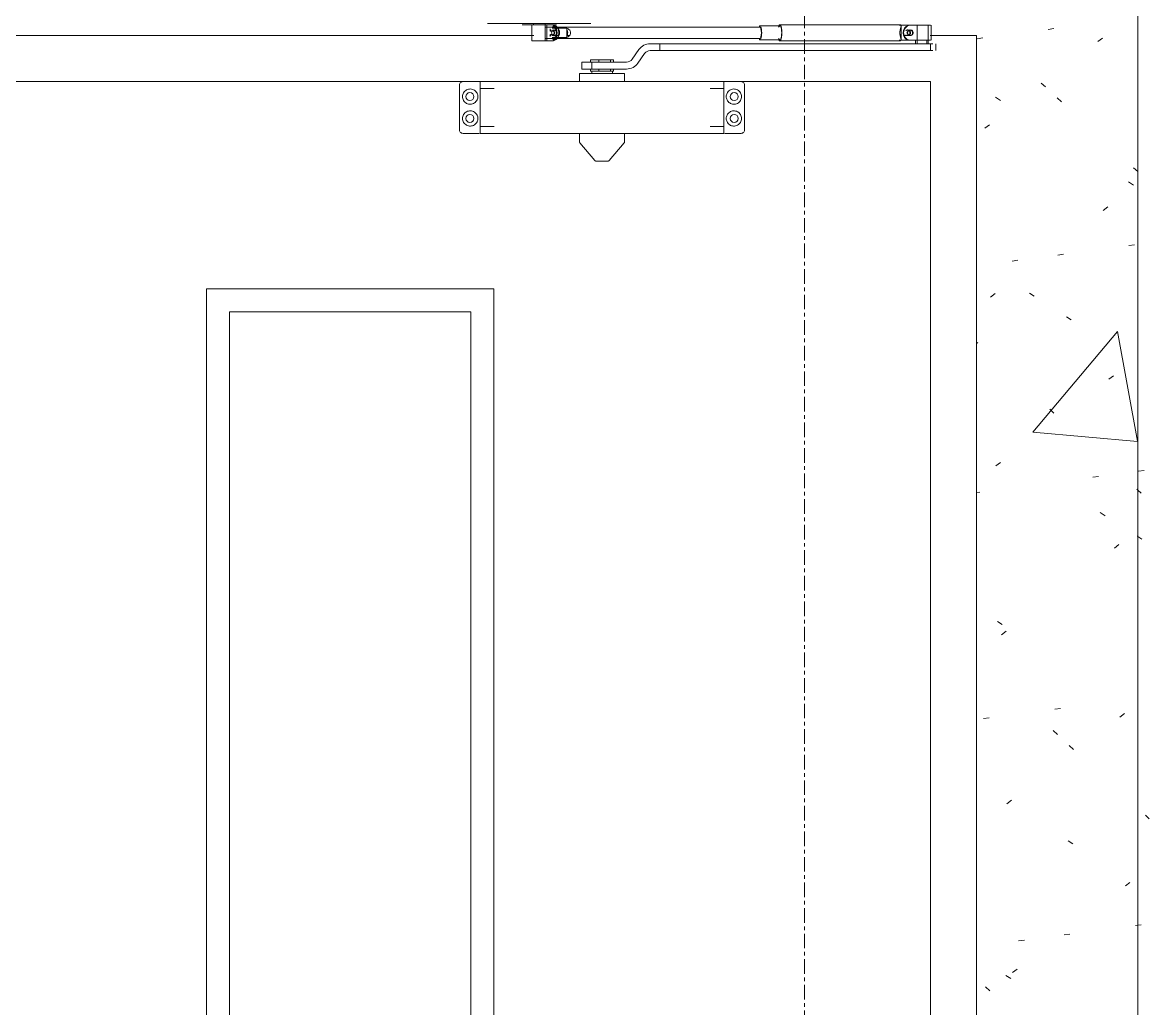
# Model space of a CAD drawing. Header units: millimetres. Extents: x 1240 to 198004, y -7796 to 35300.
# Drawn here: x 161784 to 162759, y 6954 to 7811 of the extents above; entities that cross this region are included whole.
import ezdxf

# ---------------------------------------------------------------- set-up
doc = ezdxf.new("R2010")
doc.units = ezdxf.units.MM
doc.linetypes.add('Grid Line', pattern=[22.225, 12.7, -3.175, 3.175, -3.175])
for name, color, linetype, lineweight in [('A-DOOR', 31, 'Continuous', 9), ('A-DOOR-FRAM', 31, 'Continuous', 9), ('A-WALL-PATT-4', 111, 'Continuous', 9), ('I-WALL', 2, 'Continuous', 9), ('S-GRID-1', 1, 'Grid Line', 9)]:
    doc.layers.add(name, color=color, linetype=linetype, lineweight=lineweight)
pattern_1 = [(37.5, (196301.1, 0), (-4.79953, 146.8239), [5.029, -110.795, 5.029, -124.511, -123.825]), (37.5, (196301.1, 0), (-4.79953, 146.8239), [-245.364, 5.029, -118.796]), (7.5, (196301.1, 0), (134.8574, 215.0472), [5.029, -57.455, 5.029, -99.365, -40.005]), (7.5, (196301.1, 0), (134.8574, 215.0472), [-166.878, 5.029, -34.976]), (327.5, (196207.37, 0), (237.29776, 0.4316), [5.029, -33.071, 5.029, -132.131, -179.07]), (327.5, (196207.37, 0), (237.29776, 0.4316), [-175.26, 5.029, -174.041]), (317.5, (196207.37, 0), (229.0671, 66.8792), [5.029, -14.021, 5.029, -84.887, -102.87]), (317.5, (196207.37, 0), (229.0671, 66.8792), [-108.966, 5.029, -97.841])]

# ---------------------------------------------------------------- blocks, each defined once
blk = doc.blocks.new('FD_07 - FD_07-1700x2200-CỬA ĐI 2 CÁNH-V304-TKCS_MẶT ĐỨNG NỘI KHU 2')
at = {"layer": 'A-DOOR'}
h = blk.add_hatch(dxfattribs=at)
h.set_pattern_fill('FP_36', color=256, style=0, pattern_type=2)
h.set_pattern_definition([(63.435, (1790.26, 104.33), (-0.001, 1524.001), [532.463, -2875.304]), (63.435, (266.26, 104.33), (-0.001, 1524.001), [532.463, -2875.304]), (63.435, (2519.8, 398.8), (-0.001, 1524.001), [532.463, -2875.304]), (63.435, (995.8, 398.8), (-0.001, 1524.001), [532.463, -2875.304]), (63.435, (2409.4, 294.83), (-0.001, 1524.001), [532.463, -2875.304]), (63.435, (885.4, 294.83), (-0.001, 1524.001), [532.463, -2875.304]), (63.435, (2296.8, 890.1), (-0.001, 1524.001), [258.8, -3148.965]), (63.435, (772.8, 890.1), (-0.001, 1524.001), [258.8, -3148.965]), (63.435, (2223.2, 797.95), (-0.001, 1524.001), [532.463, -2875.304]), (63.435, (699.2, 797.95), (-0.001, 1524.001), [532.463, -2875.304]), (63.435, (2236.2, 864.1), (-0.001, 1524.001), [532.463, -2875.304]), (63.435, (712.2, 864.1), (-0.001, 1524.001), [532.463, -2875.304]), (63.435, (1621.35, 573.94), (-0.001, 1524.001), [532.463, -2875.304]), (63.435, (97.35, 573.94), (-0.001, 1524.001), [532.46, -2875.304]), (63.435, (1634.34, 651.9), (-0.001, 1524.001), [532.463, -2875.304]), (63.435, (110.34, 651.9), (-0.001, 1524.001), [532.46, -2875.304]), (63.435, (1637.84, 708.1), (-0.001, 1524.001), [532.463, -2875.304]), (63.435, (113.84, 708.1), (-0.001, 1524.001), [532.46, -2875.304])])
h.paths.add_polyline_path([(-34337.36, 5800), (-34127.36, 5800), (-34127.36, 7560), (-34337.36, 7560), (-34337.36, 6010)])
for p, q in [((-34112.77, 7810.49), (-34112.36, 7810.49)), ((-34112.36, 7810.49), (-34093.1, 7810.49)), ((-34093.1, 7810.49), (-34092.78, 7810.49)), ((-34092.71, 7810.49), (-34087.52, 7810.49)), ((-34087.52, 7810.49), (-34086.37, 7810.49)), ((-34086.37, 7810.49), (-34069.88, 7810.49)), ((-34080.77, 7809.49), (-34082.77, 7809.49)), ((-34082.77, 7809.49), (-34080.77, 7809.49)), ((-34073.43, 7809.49), (-34080.77, 7809.49)), ((-34074.27, 7809.49), (-34074.27, 7795.49)), ((-34073.72, 7809.49), (-34074.05, 7809.49)), ((-34074.05, 7809.49), (-34062.5, 7809.49)), ((-34072.77, 7810.49), (-34072.77, 7809.49)), ((-34067.77, 7810.49), (-34070.27, 7810.49)), ((-34070.27, 7810.49), (-34067.77, 7810.49)), ((-34067.77, 7810.49), (-34070.27, 7810.49)), ((-34070.27, 7810.49), (-34067.77, 7810.49)), ((-34069.88, 7810.49), (-34065.65, 7810.49)), ((-34069.88, 7810.49), (-34065.65, 7810.49)), ((-34067.77, 7810.49), (-34065.27, 7810.49)), ((-34065.27, 7810.49), (-34067.77, 7810.49)), ((-34067.77, 7810.49), (-34065.27, 7810.49)), ((-34065.27, 7810.49), (-34067.77, 7810.49)), ((-34065.65, 7810.49), (-34049.16, 7810.49)), ((-34062.77, 7809.49), (-34062.77, 7810.49)), ((-34062.5, 7809.49), (-34056.85, 7809.49)), ((-34062.5, 7809.49), (-34062.5, 7795.49)), ((-33875.78, 7807.5), (-34062.19, 7807.5)), ((-34061.27, 7795.49), (-34061.27, 7809.49)), ((-34058.19, 7805.82), (-34058.19, 7803.94)), ((-34054.77, 7809.49), (-34056.85, 7809.49)), ((-34056.56, 7806.48), (-34051.82, 7806.48)), ((-34053.39, 7806.48), (-34056.56, 7806.48)), ((-34052.77, 7809.49), (-34054.77, 7809.49)), ((-34054.77, 7809.49), (-34052.77, 7809.49)), ((-34052.18, 7806.48), (-34053.39, 7806.48)), ((-34051.82, 7806.48), (-34050.61, 7806.48)), ((-34050.61, 7806.48), (-34043.7, 7806.48)), ((-34049.16, 7810.49), (-34048.02, 7810.49)), ((-34048.02, 7810.49), (-34042.82, 7810.49)), ((-34043.7, 7798.52), (-34043.7, 7806.48)), ((-34042.76, 7810.49), (-34042.43, 7810.49)), ((-34042.43, 7810.49), (-34023.17, 7810.49)), ((-34023.17, 7810.49), (-34022.77, 7810.49)), ((-33858.4, 7808.5), (-33875.78, 7808.5)), ((-33753.77, 7809.5), (-33858.4, 7809.5)), ((-33754.65, 7809), (-33752.89, 7809)), ((-33752.89, 7809), (-33746.05, 7809)), ((-33752.89, 7809), (-33752.89, 7796)), ((-33752.89, 7808.62), (-33752.89, 7796.38)), ((-33752.88, 7796.43), (-33752.88, 7808.57)), ((-33746.57, 7809), (-33746.05, 7809)), ((-33746.05, 7809), (-33738.95, 7809)), ((-33738.95, 7809), (-33727.36, 7809)), ((-33738.95, 7809), (-33738.95, 7796)), ((-33729.27, 7793), (-33729.27, 7809)), ((-33726.77, 7796), (-33726.77, 7809)), ((-34074.05, 7795.49), (-34074.27, 7795.49)), ((-34074.27, 7795.49), (-34072.57, 7795.49)), ((-34062.5, 7795.49), (-34074.05, 7795.49)), ((-34056.85, 7795.49), (-34062.5, 7795.49)), ((-34062.19, 7797.5), (-33875.78, 7797.5)), ((-34058.19, 7801.04), (-34058.19, 7799.16)), ((-34056.56, 7798.52), (-34053.38, 7798.52)), ((-34051.81, 7798.52), (-34056.56, 7798.52)), ((-34053.38, 7798.52), (-34052.18, 7798.52)), ((-34050.61, 7798.52), (-34051.81, 7798.52)), ((-34043.7, 7798.52), (-34050.61, 7798.52)), ((-33875.78, 7796.5), (-33858.4, 7796.5)), ((-33858.4, 7795.5), (-33753.77, 7795.5)), ((-33752.89, 7796), (-33754.65, 7796)), ((-33746.05, 7796), (-33752.89, 7796)), ((-33746.05, 7796), (-33746.57, 7796)), ((-33738.95, 7796), (-33746.05, 7796)), ((-33740.27, 7796), (-33740.27, 7793)), ((-33739.07, 7796.21), (-33739.07, 7793)), ((-33727.36, 7796), (-33738.95, 7796)), ((-33730.47, 7793), (-33730.47, 7796)), ((-33981.01, 7787.88), (-33986.84, 7779.56)), ((-33971.18, 7793), (-33971.19, 7793)), ((-33962.79, 7793), (-33971.18, 7793)), ((-33971.18, 7787), (-33962.79, 7787)), ((-33962.79, 7787), (-33962.79, 7793)), ((-33962.79, 7793), (-33727.36, 7793)), ((-33727.36, 7787), (-33962.79, 7787)), ((-33727.36, 7793), (-33725.18, 7793)), ((-33727.36, 7793), (-33727.36, 7787)), ((-33725.18, 7787), (-33727.36, 7787)), ((-33722.77, 7787), (-33722.77, 7793)), ((-34030.64, 7777), (-34030.64, 7771)), ((-34028.37, 7777), (-34030.64, 7777)), ((-34030.64, 7777), (-34022.15, 7777)), ((-34023.18, 7779), (-34015.83, 7779)), ((-34023.18, 7779), (-34023.18, 7777)), ((-33991.75, 7777), (-34022.15, 7777)), ((-34022.15, 7777), (-34022.15, 7771)), ((-34015.83, 7779), (-34005.79, 7779)), ((-34015.83, 7779), (-34015.83, 7777)), ((-34005.79, 7779), (-34003.11, 7779)), ((-34005.79, 7779), (-34005.79, 7777)), ((-34003.11, 7777), (-34003.11, 7779)), ((-33981.93, 7776.12), (-33976.1, 7784.44)), ((-34032.69, 7767), (-34032.69, 7760)), ((-34032.03, 7767), (-34032.69, 7767)), ((-34032.69, 7767), (-34032.02, 7767)), ((-34032.02, 7767), (-33993.6, 7767)), ((-34022.15, 7771), (-34030.64, 7771)), ((-34030.64, 7771), (-34028.37, 7771)), ((-34023.18, 7771), (-34023.18, 7769)), ((-34019.51, 7769), (-34023.18, 7769)), ((-34022.15, 7771), (-33991.75, 7771)), ((-34022.14, 7769), (-34022.14, 7767)), ((-34021.84, 7769), (-34022.14, 7769)), ((-34022.14, 7769), (-34021.84, 7769)), ((-34020.94, 7769), (-34021.84, 7769)), ((-34021.84, 7769), (-34020.94, 7769)), ((-34010.81, 7769), (-34019.51, 7769)), ((-34019.51, 7769), (-34015.48, 7769)), ((-34015.83, 7769), (-34019.51, 7769)), ((-34015.83, 7771), (-34015.83, 7769)), ((-34010.81, 7769), (-34015.83, 7769)), ((-34015.48, 7769), (-34006.78, 7769)), ((-34004.45, 7769), (-34010.81, 7769)), ((-34005.79, 7769), (-34010.81, 7769)), ((-34006.78, 7769), (-34004.45, 7769)), ((-34005.79, 7771), (-34005.79, 7769)), ((-34004.45, 7769), (-34005.79, 7769)), ((-34004.45, 7769), (-34004.14, 7769)), ((-34004.14, 7769), (-34004.45, 7769)), ((-34003.11, 7769), (-34004.45, 7769)), ((-34004.14, 7767), (-34004.14, 7769)), ((-34003.11, 7769), (-34003.11, 7771)), ((-33993.6, 7767), (-33994.27, 7767)), ((-33993.6, 7760), (-33993.6, 7767)), ((-34134.14, 7760), (-34537.36, 7760)), ((-34137.14, 7718), (-34137.14, 7757)), ((-34134.14, 7760), (-34121.88, 7760)), ((-34119.14, 7760), (-34121.88, 7760)), ((-34121.88, 7760), (-34119.93, 7760)), ((-34119.5, 7760), (-34119.24, 7760)), ((-33907.14, 7760), (-34119.14, 7760)), ((-34119.14, 7760), (-34119.14, 7759.75)), ((-34119.14, 7759.75), (-34119.14, 7751.07)), ((-33904.41, 7760), (-33907.14, 7760)), ((-33907.14, 7759.75), (-33907.14, 7760)), ((-33907.14, 7751.07), (-33907.14, 7759.75)), ((-33907.05, 7760), (-33906.78, 7760)), ((-33906.36, 7760), (-33904.41, 7760)), ((-33904.41, 7760), (-33892.14, 7760)), ((-33727.36, 7760), (-33892.14, 7760)), ((-33889.14, 7757), (-33889.14, 7718)), ((-33727.36, 5600), (-33727.36, 7760)), ((-34107.14, 7754), (-34119.14, 7754)), ((-34119.14, 7751.07), (-34119.14, 7749.33)), ((-34119.14, 7749.33), (-34119.14, 7725.67)), ((-33907.14, 7754), (-33919.14, 7754)), ((-33907.14, 7749.33), (-33907.14, 7751.07)), ((-33907.14, 7725.67), (-33907.14, 7749.33)), ((-34119.14, 7725.67), (-34119.14, 7723.93)), ((-34119.14, 7723.93), (-34119.14, 7715.25)), ((-34119.14, 7721), (-34107.14, 7721)), ((-33919.14, 7721), (-33907.14, 7721)), ((-33907.14, 7723.93), (-33907.14, 7725.67)), ((-33907.14, 7715.25), (-33907.14, 7723.93)), ((-34121.88, 7715), (-34134.14, 7715)), ((-34119.93, 7715), (-34121.88, 7715)), ((-34119.24, 7715), (-34119.5, 7715)), ((-34119.14, 7715.25), (-34119.14, 7715)), ((-34119.14, 7715), (-33907.14, 7715)), ((-34032.64, 7715), (-34032.64, 7707.41)), ((-33993.64, 7707.41), (-33993.64, 7715)), ((-33907.14, 7715), (-33907.14, 7715.25)), ((-33906.78, 7715), (-33907.05, 7715)), ((-33904.41, 7715), (-33906.36, 7715)), ((-33892.14, 7715), (-33904.41, 7715)), ((-34032.38, 7706.69), (-34019.42, 7691.32)), ((-34006.87, 7691.32), (-33993.91, 7706.69)), ((-34013.14, 7691), (-34013.14, 7691)), ((-34013.14, 7691), (-34013.14, 7691)), ((-34357.36, 7580), (-34107.36, 7580)), ((-34357.36, 7580), (-34357.36, 5780)), ((-34107.36, 7580), (-34107.36, 5780)), ((-34337.36, 7560), (-34337.36, 5800)), ((-34127.36, 7560), (-34337.36, 7560)), ((-34127.36, 5800), (-34127.36, 7560))]:
    blk.add_line(p, q, dxfattribs=at)
at = {"layer": 'A-DOOR', "flags": 128}
for points in [[(-34043.7, 7806.48), (-34042.76, 7805.97), (-34041.96, 7805.38), (-34041.32, 7804.72), (-34040.84, 7804.01), (-34040.56, 7803.26), (-34040.46, 7802.5)], [(-34043.05, 7802.5), (-34043.12, 7803.26), (-34043.32, 7804.01), (-34043.64, 7804.72)], [(-34040.46, 7802.5), (-34040.56, 7801.74), (-34040.84, 7800.99), (-34041.32, 7800.28), (-34041.96, 7799.62), (-34042.76, 7799.03), (-34043.7, 7798.52)], [(-34043.64, 7800.28), (-34043.32, 7800.99), (-34043.12, 7801.74), (-34043.05, 7802.5)], [(-34134.14, 7760), (-34134.81, 7759.92), (-34135.45, 7759.7), (-34136.01, 7759.35), (-34136.49, 7758.87), (-34136.85, 7758.3), (-34137.07, 7757.67), (-34137.14, 7757)], [(-33889.14, 7757), (-33889.22, 7757.67), (-33889.44, 7758.3), (-33889.8, 7758.87), (-33890.27, 7759.35), (-33890.84, 7759.7), (-33891.48, 7759.92), (-33892.14, 7760)], [(-34137.14, 7718), (-34137.07, 7717.33), (-34136.85, 7716.7), (-34136.49, 7716.13), (-34136.01, 7715.65), (-34135.45, 7715.3), (-34134.81, 7715.08), (-34134.14, 7715)], [(-33892.14, 7715), (-33891.48, 7715.08), (-33890.84, 7715.3), (-33890.27, 7715.65), (-33889.8, 7716.13), (-33889.44, 7716.7), (-33889.22, 7717.33), (-33889.14, 7718)], [(-34032.38, 7706.69), (-34032.41, 7706.72), (-34032.43, 7706.76), (-34032.46, 7706.79), (-34032.48, 7706.83), (-34032.51, 7706.87), (-34032.53, 7706.91), (-34032.55, 7706.95), (-34032.56, 7706.99), (-34032.58, 7707.04), (-34032.59, 7707.08), (-34032.61, 7707.12), (-34032.62, 7707.17), (-34032.63, 7707.21), (-34032.63, 7707.25), (-34032.64, 7707.3), (-34032.64, 7707.34), (-34032.64, 7707.39), (-34032.64, 7707.41)], [(-33993.64, 7707.41), (-33993.64, 7707.37), (-33993.65, 7707.32), (-33993.65, 7707.28), (-33993.66, 7707.23), (-33993.67, 7707.19), (-33993.68, 7707.14), (-33993.69, 7707.1), (-33993.7, 7707.06), (-33993.72, 7707.01), (-33993.73, 7706.97), (-33993.75, 7706.93), (-33993.77, 7706.89), (-33993.79, 7706.85), (-33993.82, 7706.81), (-33993.84, 7706.78), (-33993.87, 7706.74), (-33993.89, 7706.7), (-33993.91, 7706.69)], [(-34018.72, 7691), (-34018.76, 7691), (-34018.79, 7691), (-34018.83, 7691.01), (-34018.86, 7691.01), (-34018.9, 7691.02), (-34018.94, 7691.03), (-34018.97, 7691.04), (-34019.01, 7691.05), (-34019.04, 7691.06), (-34019.07, 7691.07), (-34019.11, 7691.09), (-34019.14, 7691.1), (-34019.17, 7691.12), (-34019.2, 7691.14), (-34019.24, 7691.16), (-34019.27, 7691.18), (-34019.29, 7691.2), (-34019.32, 7691.23), (-34019.35, 7691.25), (-34019.38, 7691.28), (-34019.4, 7691.3), (-34019.42, 7691.32)], [(-34013.14, 7691), (-34013.37, 7691), (-34013.59, 7691), (-34013.81, 7691), (-34014.03, 7691), (-34014.25, 7691), (-34014.47, 7691), (-34014.68, 7691), (-34014.9, 7691), (-34015.11, 7691), (-34015.31, 7691), (-34015.52, 7691), (-34015.72, 7691), (-34015.91, 7691), (-34016.11, 7691), (-34016.29, 7691), (-34016.47, 7691), (-34016.65, 7691), (-34016.82, 7691), (-34016.98, 7691), (-34017.14, 7691), (-34017.3, 7691), (-34017.44, 7691), (-34017.58, 7691), (-34017.71, 7691), (-34017.83, 7691), (-34017.95, 7691), (-34018.06, 7691), (-34018.16, 7691), (-34018.25, 7691), (-34018.34, 7691), (-34018.42, 7691), (-34018.48, 7691), (-34018.54, 7691), (-34018.6, 7691), (-34018.64, 7691), (-34018.67, 7691), (-34018.7, 7691), (-34018.71, 7691), (-34018.72, 7691)], [(-34018.72, 7691), (-34018.71, 7691), (-34018.7, 7691), (-34018.68, 7691), (-34018.65, 7691), (-34018.61, 7691), (-34018.56, 7691), (-34018.5, 7691), (-34018.44, 7691), (-34018.36, 7691), (-34018.28, 7691), (-34018.19, 7691), (-34018.09, 7691), (-34017.98, 7691), (-34017.87, 7691), (-34017.74, 7691), (-34017.62, 7691), (-34017.48, 7691), (-34017.33, 7691), (-34017.18, 7691), (-34017.03, 7691), (-34016.86, 7691), (-34016.7, 7691), (-34016.52, 7691), (-34016.34, 7691), (-34016.16, 7691), (-34015.97, 7691), (-34015.77, 7691), (-34015.57, 7691), (-34015.37, 7691), (-34015.16, 7691), (-34014.95, 7691), (-34014.74, 7691), (-34014.53, 7691), (-34014.31, 7691), (-34014.09, 7691), (-34013.87, 7691), (-34013.65, 7691), (-34013.43, 7691), (-34013.2, 7691), (-34013.14, 7691)], [(-34013.14, 7691), (-34012.92, 7691), (-34012.7, 7691), (-34012.48, 7691), (-34012.26, 7691), (-34012.04, 7691), (-34011.82, 7691), (-34011.6, 7691), (-34011.39, 7691), (-34011.18, 7691), (-34010.97, 7691), (-34010.77, 7691), (-34010.57, 7691), (-34010.37, 7691), (-34010.18, 7691), (-34010, 7691), (-34009.81, 7691), (-34009.64, 7691), (-34009.47, 7691), (-34009.3, 7691), (-34009.14, 7691), (-34008.99, 7691), (-34008.85, 7691), (-34008.71, 7691), (-34008.58, 7691), (-34008.45, 7691), (-34008.34, 7691), (-34008.23, 7691), (-34008.13, 7691), (-34008.03, 7691), (-34007.95, 7691), (-34007.87, 7691), (-34007.8, 7691), (-34007.74, 7691), (-34007.69, 7691), (-34007.65, 7691), (-34007.62, 7691), (-34007.59, 7691), (-34007.58, 7691), (-34007.57, 7691)], [(-34007.57, 7691), (-34007.57, 7691), (-34007.59, 7691), (-34007.61, 7691), (-34007.64, 7691), (-34007.68, 7691), (-34007.73, 7691), (-34007.79, 7691), (-34007.85, 7691), (-34007.93, 7691), (-34008.01, 7691), (-34008.1, 7691), (-34008.2, 7691), (-34008.31, 7691), (-34008.42, 7691), (-34008.54, 7691), (-34008.67, 7691), (-34008.81, 7691), (-34008.95, 7691), (-34009.1, 7691), (-34009.26, 7691), (-34009.42, 7691), (-34009.59, 7691), (-34009.77, 7691), (-34009.95, 7691), (-34010.13, 7691), (-34010.32, 7691), (-34010.52, 7691), (-34010.71, 7691), (-34010.92, 7691), (-34011.12, 7691), (-34011.33, 7691), (-34011.55, 7691), (-34011.76, 7691), (-34011.98, 7691), (-34012.2, 7691), (-34012.42, 7691), (-34012.64, 7691), (-34012.86, 7691), (-34013.08, 7691), (-34013.14, 7691)], [(-34006.87, 7691.32), (-34006.89, 7691.3), (-34006.92, 7691.27), (-34006.95, 7691.25), (-34006.97, 7691.22), (-34007, 7691.2), (-34007.03, 7691.18), (-34007.06, 7691.15), (-34007.09, 7691.13), (-34007.12, 7691.12), (-34007.15, 7691.1), (-34007.19, 7691.08), (-34007.22, 7691.07), (-34007.26, 7691.06), (-34007.29, 7691.04), (-34007.32, 7691.03), (-34007.36, 7691.02), (-34007.4, 7691.02), (-34007.43, 7691.01), (-34007.47, 7691.01), (-34007.51, 7691), (-34007.54, 7691), (-34007.57, 7691)]]:
    blk.add_lwpolyline(points, dxfattribs=at)
at = {"layer": 'A-DOOR'}
for centre, start, end in [((-34128.14, 7747), 0, 180), ((-34128.14, 7747), 180, 0), ((-33898.14, 7747), 0, 180), ((-33898.14, 7747), 180, 0), ((-34128.14, 7728), 0, 180), ((-34128.14, 7728), 180, 0), ((-33898.14, 7728), 0, 180), ((-33898.14, 7728), 180, 0)]:
    blk.add_arc(centre, 3.5, start, end, dxfattribs=at)
for centre, major_axis, ratio, start_param, end_param in [((-34057.26, 7802.49), (0, 2.5), 0.965835, 0.261799, 0.523599), ((-34056.74, 7802.49), (0, 2.5), 0.965835, 0.261799, 0.523599), ((-34056.74, 7802.49), (0, 2.5), 0.965835, 0.261799, 0.523599), ((-34058.97, 7802.5), (0, 5), 0.259156, 4.942493, 5.172597), ((-34054.64, 7802.49), (0, 2.5), 0.965835, 4.712389, 7.853982), ((-34056.85, 7802.49), (0, 7), 0.965835, 4.712389, 6.283185), ((-34055.17, 7802.49), (0, 2.5), 0.965835, 4.712389, 6.806784), ((-34055.17, 7802.49), (0, 2.5), 0.965835, 4.712389, 6.806784), ((-34056.74, 7802.49), (0, 2.5), 0.965835, 4.712389, 6.021386), ((-34056.74, 7802.49), (0, 2.5), 0.965835, 4.712389, 6.021386), ((-34059.47, 7802.49), (0, 7), 0.965835, 4.712389, 5.759587), ((-34057.26, 7802.49), (0, 2.5), 0.965835, 4.712389, 5.759587), ((-34057.37, 7802.49), (0, 7), 0.965835, 4.712389, 6.021386), ((-34058.94, 7802.49), (0, 7), 0.965835, 4.974188, 5.759587), ((-33875.78, 7802.5), (0, 6), 0.259156, 4.712389, 6.806784), ((-33875.78, 7802.5), (0, 5), 0.259156, 4.712389, 6.283185), ((-33858.4, 7802.5), (0, 7), 0.259156, 4.712389, 7.068583), ((-33858.4, 7802.5), (0, 6), 0.259156, 4.712389, 6.806784), ((-33753.77, 7802.5), (0, 7), 0.259156, 5.776005, 6.283185), ((-33744.69, 7802.5), (0, 6.79), 0.965835, 0.291061, 1.570796), ((-33744.17, 7802.5), (0, 6.79), 0.965835, 0.291061, 1.570796), ((-33747.69, 7802.5), (0, 2.5), 0.965835, 4.712389, 6.806784), ((-33747.17, 7802.5), (0, 2.5), 0.965835, 4.712389, 7.068583), ((-33747.15, 7802.5), (0, 2.5), 0.965835, 4.712389, 7.068583), ((-33745.38, 7802.5), (0, 2.5), 0.965835, 4.712389, 7.853982), ((-33745.36, 7802.5), (0, 2.5), 0.965835, 4.712389, 7.853982), ((-33744.84, 7802.5), (0, 2.5), 0.965835, 4.712389, 7.853982), ((-34057.26, 7802.49), (0, 2.5), 0.965835, 2.617994, 2.879793), ((-34056.74, 7802.49), (0, 2.5), 0.965835, 2.617994, 2.879793), ((-34056.74, 7802.49), (0, 2.5), 0.965835, 2.617994, 2.879793), ((-34058.97, 7802.5), (0, 5), 0.259156, 4.252181, 4.482285), ((-34055.17, 7802.49), (0, 2.5), 0.965835, 0.785398, 1.047198), ((-34055.17, 7802.49), (0, 2.5), 0.965835, 0.785398, 1.047198), ((-34055.17, 7802.49), (0, 2.5), 0.965835, 2.094395, 2.356194), ((-34055.17, 7802.49), (0, 2.5), 0.965835, 2.094395, 2.356194), ((-34054.64, 7802.49), (0, 2.5), 0.965835, 1.570796, 4.712389), ((-34056.85, 7802.49), (0, 7), 0.965835, 3.141593, 4.712389), ((-34055.17, 7802.49), (0, 2.5), 0.965835, 2.617994, 4.712389), ((-34055.17, 7802.49), (0, 2.5), 0.965835, 2.617994, 4.712389), ((-34056.74, 7802.49), (0, 2.5), 0.965835, 3.403392, 4.712389), ((-34056.74, 7802.49), (0, 2.5), 0.965835, 3.403392, 4.712389), ((-34059.47, 7802.49), (0, 7), 0.965835, 3.665191, 4.712389), ((-34057.26, 7802.49), (0, 2.5), 0.965835, 3.665191, 4.712389), ((-34057.37, 7802.49), (0, 7), 0.965835, 3.403392, 4.712389), ((-34058.94, 7802.49), (0, 7), 0.965835, 3.665191, 4.45059), ((-33875.78, 7802.5), (0, 6), 0.259156, 2.617994, 4.712389), ((-33875.78, 7802.5), (0, 5), 0.259156, 3.141593, 4.712389), ((-33858.4, 7802.5), (0, 7), 0.259156, 2.356194, 4.712389), ((-33858.4, 7802.5), (0, 6), 0.259156, 2.617994, 4.712389), ((-33753.77, 7802.5), (0, 7), 0.259156, 3.141593, 3.648773), ((-33744.69, 7802.5), (0, 6.79), 0.965835, 1.570796, 2.850532), ((-33744.17, 7802.5), (0, 6.79), 0.965835, 1.570796, 2.850532), ((-33747.69, 7802.5), (0, 2.5), 0.965835, 2.617994, 4.712389), ((-33747.17, 7802.5), (0, 2.5), 0.965835, 2.356194, 4.712389), ((-33747.15, 7802.5), (0, 2.5), 0.965835, 2.356194, 4.712389), ((-33745.38, 7802.5), (0, 2.5), 0.965835, 1.570796, 4.712389), ((-33745.36, 7802.5), (0, 2.5), 0.965835, 1.570796, 4.712389), ((-33744.84, 7802.5), (0, 2.5), 0.965835, 1.570796, 4.712389), ((-33971.18, 7781), (0, 12), 1, 0, 0.959931), ((-33971.18, 7781), (0, 6), 1, 0, 0.959931), ((-33991.75, 7783), (0, 6), 1, 3.141593, 4.101524), ((-33991.75, 7783), (0, 12), 1, 3.141593, 4.101524)]:
    blk.add_ellipse(centre, major_axis=major_axis, ratio=ratio, start_param=start_param, end_param=end_param, dxfattribs=at)
for points, knots in [([(-33753.99, 7802.5), (-33753.98, 7802.76), (-33753.96, 7803.15), (-33753.92, 7803.66), (-33753.87, 7804.03), (-33753.81, 7804.4), (-33753.74, 7804.76), (-33753.67, 7805.05), (-33753.61, 7805.27), (-33753.58, 7805.44), (-33753.54, 7805.61), (-33753.48, 7805.82), (-33753.41, 7806.09), (-33753.33, 7806.34), (-33753.28, 7806.54), (-33753.24, 7806.69), (-33753.21, 7806.83), (-33753.16, 7807.02), (-33753.1, 7807.25), (-33753.03, 7807.51), (-33752.96, 7807.84), (-33752.91, 7808.23), (-33752.89, 7808.5), (-33752.89, 7808.62)], [0, 0, 0, 0, 0.1, 0.15, 0.2, 0.25, 0.3, 0.35, 0.375, 0.4, 0.425, 0.45, 0.5, 0.55, 0.575, 0.6, 0.625, 0.65, 0.7, 0.75, 0.8, 0.9, 1, 1, 1, 1]), ([(-33752.89, 7796.38), (-33752.89, 7796.5), (-33752.91, 7796.77), (-33752.96, 7797.16), (-33753.03, 7797.49), (-33753.1, 7797.75), (-33753.16, 7797.98), (-33753.21, 7798.17), (-33753.24, 7798.31), (-33753.28, 7798.46), (-33753.33, 7798.66), (-33753.41, 7798.91), (-33753.48, 7799.18), (-33753.54, 7799.39), (-33753.58, 7799.56), (-33753.61, 7799.73), (-33753.67, 7799.95), (-33753.74, 7800.24), (-33753.81, 7800.6), (-33753.87, 7800.97), (-33753.92, 7801.34), (-33753.96, 7801.85), (-33753.98, 7802.24), (-33753.99, 7802.5)], [0, 0, 0, 0, 0.1, 0.2, 0.25, 0.3, 0.35, 0.375, 0.4, 0.425, 0.45, 0.5, 0.55, 0.575, 0.6, 0.625, 0.65, 0.7, 0.75, 0.8, 0.85, 0.9, 1, 1, 1, 1]), ([(-34134.51, 7747), (-34134.51, 7748.22), (-34134.02, 7749.98), (-34132.51, 7751.86), (-34131.05, 7752.92), (-34129.36, 7753.55), (-34127.56, 7753.71), (-34125.79, 7753.39), (-34124.17, 7752.61), (-34122.8, 7751.41), (-34122.15, 7750.42), (-34121.88, 7749.87)], [0, 0, 0, 0, 0.2, 0.3, 0.4, 0.5, 0.6, 0.7, 0.8, 0.9, 1, 1, 1, 1]), ([(-34121.88, 7744.13), (-34122.42, 7743.03), (-34123.62, 7741.66), (-34125.79, 7740.61), (-34127.56, 7740.29), (-34129.36, 7740.45), (-34131.05, 7741.08), (-34132.51, 7742.14), (-34133.64, 7743.55), (-34134.35, 7745.22), (-34134.51, 7746.39), (-34134.51, 7747)], [0, 0, 0, 0, 0.2, 0.3, 0.4, 0.5, 0.6, 0.7, 0.8, 0.9, 1, 1, 1, 1]), ([(-33904.41, 7749.87), (-33903.87, 7750.97), (-33902.67, 7752.34), (-33900.5, 7753.39), (-33898.72, 7753.71), (-33896.93, 7753.55), (-33895.24, 7752.92), (-33893.78, 7751.86), (-33892.65, 7750.45), (-33891.94, 7748.78), (-33891.78, 7747.61), (-33891.78, 7747)], [0, 0, 0, 0, 0.2, 0.3, 0.4, 0.5, 0.6, 0.7, 0.8, 0.9, 1, 1, 1, 1]), ([(-33891.78, 7747), (-33891.78, 7745.78), (-33892.27, 7744.02), (-33893.78, 7742.14), (-33895.24, 7741.08), (-33896.93, 7740.45), (-33898.72, 7740.29), (-33900.5, 7740.61), (-33902.12, 7741.39), (-33903.49, 7742.59), (-33904.14, 7743.58), (-33904.41, 7744.13)], [0, 0, 0, 0, 0.2, 0.3, 0.4, 0.5, 0.6, 0.7, 0.8, 0.9, 1, 1, 1, 1]), ([(-34134.51, 7728), (-34134.51, 7729.22), (-34134.02, 7730.98), (-34132.51, 7732.86), (-34131.05, 7733.92), (-34129.36, 7734.55), (-34127.56, 7734.71), (-34125.79, 7734.39), (-34124.17, 7733.61), (-34122.8, 7732.41), (-34122.15, 7731.42), (-34121.88, 7730.87)], [0, 0, 0, 0, 0.2, 0.3, 0.4, 0.5, 0.6, 0.7, 0.8, 0.9, 1, 1, 1, 1]), ([(-34121.88, 7725.13), (-34122.42, 7724.03), (-34123.62, 7722.66), (-34125.79, 7721.61), (-34127.56, 7721.29), (-34129.36, 7721.45), (-34131.05, 7722.08), (-34132.51, 7723.14), (-34133.64, 7724.55), (-34134.35, 7726.22), (-34134.51, 7727.39), (-34134.51, 7728)], [0, 0, 0, 0, 0.2, 0.3, 0.4, 0.5, 0.6, 0.7, 0.8, 0.9, 1, 1, 1, 1]), ([(-33904.41, 7730.87), (-33903.87, 7731.97), (-33902.67, 7733.34), (-33900.5, 7734.39), (-33898.72, 7734.71), (-33896.93, 7734.55), (-33895.24, 7733.92), (-33893.78, 7732.86), (-33892.65, 7731.45), (-33891.94, 7729.78), (-33891.78, 7728.61), (-33891.78, 7728)], [0, 0, 0, 0, 0.2, 0.3, 0.4, 0.5, 0.6, 0.7, 0.8, 0.9, 1, 1, 1, 1]), ([(-33891.78, 7728), (-33891.78, 7726.78), (-33892.27, 7725.02), (-33893.78, 7723.14), (-33895.24, 7722.08), (-33896.93, 7721.45), (-33898.72, 7721.29), (-33900.5, 7721.61), (-33902.12, 7722.39), (-33903.49, 7723.59), (-33904.14, 7724.58), (-33904.41, 7725.13)], [0, 0, 0, 0, 0.2, 0.3, 0.4, 0.5, 0.6, 0.7, 0.8, 0.9, 1, 1, 1, 1])]:
    blk.add_open_spline(points, degree=3, knots=knots, dxfattribs=at)
for points in [[(-34121.88, 7749.87), (-34121.66, 7749.42), (-34121.32, 7748.49), (-34121.2, 7747.5), (-34121.19, 7747)], [(-34121.19, 7747), (-34121.2, 7746.5), (-34121.32, 7745.51), (-34121.66, 7744.58), (-34121.88, 7744.13)], [(-33905.1, 7747), (-33905.09, 7747.5), (-33904.97, 7748.49), (-33904.63, 7749.42), (-33904.41, 7749.87)], [(-33904.41, 7744.13), (-33904.63, 7744.58), (-33904.97, 7745.51), (-33905.09, 7746.5), (-33905.1, 7747)], [(-34121.88, 7730.87), (-34121.66, 7730.42), (-34121.32, 7729.49), (-34121.2, 7728.5), (-34121.19, 7728)], [(-34121.19, 7728), (-34121.2, 7727.5), (-34121.32, 7726.51), (-34121.66, 7725.58), (-34121.88, 7725.13)], [(-33905.1, 7728), (-33905.09, 7728.5), (-33904.97, 7729.49), (-33904.63, 7730.42), (-33904.41, 7730.87)], [(-33904.41, 7725.13), (-33904.63, 7725.58), (-33904.97, 7726.51), (-33905.09, 7727.5), (-33905.1, 7728)]]:
    blk.add_open_spline(points, degree=3, dxfattribs=at)
at = {"layer": 'A-DOOR-FRAM'}
for p, q in [((-34940.58, 7760), (-34134.14, 7760)), ((-34121.88, 7760), (-34119.14, 7760)), ((-33907.14, 7760), (-33904.41, 7760)), ((-33892.14, 7760), (-33727.36, 7760)), ((-33727.36, 5600), (-33727.36, 7760))]:
    blk.add_line(p, q, dxfattribs=at)

msp = doc.modelspace()

# ---------------------------------------------------------------- hatches: boundary and pattern name
at = {"layer": 'A-WALL-PATT-4'}
h = msp.add_hatch(dxfattribs=at)
h.set_pattern_fill('FP_38', color=256, style=0, pattern_type=2)
h.set_pattern_definition([(50, (196301.1, 0), (1093.104, -95.634), [114.3, -1257.3]), (355, (196301.1, 0), (-211.457, 1146.34), [91.44, -1005.84]), (100.451, (196392.2, -8), (881.656, 1050.7), [97.14, -1068.54]), (46.184, (196301.1, 304.8), (1626.475, -252.257), [171.45, -1885.95]), (96.636, (196436.6, 283.8), (1424.416, 1484.565), [145.71, -1602.81]), (351.184, (196301.1, 304.8), (1424.43, 1484.55), [137.16, -1508.76]), (21, (196453.5, 228.6), (909.686, -613.59), [114.3, -1257.3]), (326, (196453.5, 228.6), (370.812, 1105.13), [91.44, -1005.84]), (71.451, (196529.3, 177.5), (1280.503, 491.528), [97.14, -1068.54]), (37.5, (196301.1, 0), (18.5313, 507.3303), [50.292, -943.356, 50.292, -970.788, -1009.65]), (37.5, (196301.1, 0), (18.5313, 507.3303), [-2014.728, 50.292, -959.358]), (7.5, (196301.1, 0), (400.918, 601.084), [50.292, -531.876, 50.292, -920.496, -384.81]), (7.5, (196301.1, 0), (400.918, 601.084), [-1552.956, 50.292, -334.518]), (327.5, (195961.25, 0), (813.545, -34.3737), [50.292, -330.708, 50.292, -1138.428, -1577.34]), (327.5, (195961.25, 0), (813.545, -34.3737), [-1569.72, 50.292, -1527.048]), (317.5, (195808.85, 0), (888.775, 152.56), [50.292, -445.008, 50.292, -739.14, -1120.14]), (317.5, (195808.85, 0), (888.775, 152.56), [-1284.732, 50.292, -1069.848])])
h.paths.add_polyline_path([(161270.07, 7806.48), (161266.93, 7803.26), (161267.96, 7800), (161270.07, 7801.74), (161270.07, 7806.04)])
h.paths.add_polyline_path([(162548.21, 7809), (162553.3, 7802.5), (162553.3, 7800), (162557.37, 7800.97), (162557.37, 7804.03), (162556.34, 7805.34), (162554.62, 7805.58), (162548.93, 7808.62)])
h.paths.add_polyline_path([(160913.74, 5600), (160913.74, 7800), (160953.67, 7800.97), (160954.61, 7809), (161083.49, 7807.45), (161084.77, 7807.7), (161100.9, 7805.98), (161102.15, 7807.5), (161277.26, 7805.97), (161278.43, 7801.21), (161279.13, 7800), (161284.02, 7801.74), (161283.44, 7802.5), (161282.72, 7804.26), (161282.72, 7809.49), (161275.54, 7810.49), (161275.54, 7813.49), (161312.74, 7813.49), (161312.74, 7810.49), (161299.81, 7809.49), (161299.81, 7800), (162228.08, 7801.74), (162227.67, 7809.49), (162214.73, 7810.49), (162214.73, 7813.49), (162251.94, 7813.49), (162251.94, 7810.49), (162244.25, 7809.49), (162244.04, 7804.86), (162242.75, 7804.15), (162243.04, 7801.21), (162244.75, 7800.73), (162244.75, 7800), (162248.76, 7801.74), (162248.35, 7802.5), (162250.49, 7806.48), (162426.44, 7805), (162426.82, 7807.7), (162443.81, 7806.69), (162444.27, 7809.5), (162573.8, 7807.76), (162573.8, 7800), (162613.74, 7800), (162613.74, 5600), (162754.16, 5600), (162754.16, 8100), (160773.74, 8100), (160773.74, 5600)])
h.paths.add_polyline_path([(160974.76, 7800), (160975.37, 7800.97), (160974.17, 7802.5), (160976.93, 7807.76), (160970.12, 7804), (160970.1, 7800.97), (160971.13, 7800), (160974.17, 7800)])
h.paths.add_polyline_path([(162257.4, 7800), (162260.54, 7801.74), (162259.51, 7805), (162257.4, 7805.97), (162257.4, 7800.28)])
h.paths.add_polyline_path([(161274.39, 7810.49), (161269.2, 7810.49), (161270.07, 7813.49), (161274.39, 7813.49)])
h.paths.add_polyline_path([(161292.03, 7810.49), (161296.25, 7810.49), (161296.25, 7812.49), (161292.03, 7812.49)])
h.paths.add_polyline_path([(161313.89, 7810.49), (161313.89, 7813.49), (161319.08, 7813.49), (161319.08, 7810.49)])
h.paths.add_polyline_path([(162208, 7810.49), (162188.73, 7810.49), (162188.73, 7813.49), (162208, 7813.49)])
h.paths.add_polyline_path([(161338.74, 7810.49), (161319.48, 7810.49), (161319.48, 7813.49), (161338.74, 7813.49)])
h.paths.add_polyline_path([(161268.81, 7810.49), (161249.54, 7810.49), (161249.54, 7813.49), (161268.81, 7813.49)])
h.paths.add_polyline_path([(162231.22, 7810.49), (162235.44, 7810.49), (162235.44, 7812.49), (162231.22, 7812.49)])
h.paths.add_polyline_path([(162257.4, 7810.49), (162253.08, 7810.49), (162253.08, 7813.49), (162258.27, 7813.49), (162258.27, 7810.49)])
h.paths.add_polyline_path([(162258.67, 7810.49), (162260.25, 7813.49), (162277.93, 7813.49), (162277.93, 7810.49), (162259.14, 7810.49)])
h.paths.add_polyline_path([(162213.58, 7810.49), (162208.39, 7810.49), (162208.39, 7813.49), (162213.58, 7813.49)])
h.paths.add_polyline_path([(162754.16, 8150), (162754.16, 8500), (160773.74, 8500), (160773.74, 8150), (162657.61, 8150)])
h.paths.add_polyline_path([(160773.74, 8980), (162754.16, 8980), (162754.16, 9000), (160773.74, 9000)])
h = msp.add_hatch(dxfattribs=at)
h.set_pattern_fill('FP_39', color=256, style=0, pattern_type=2)
h.set_pattern_definition(pattern_1)
h.paths.add_polyline_path([(161270.07, 7806.48), (161266.93, 7803.26), (161267.96, 7800), (161270.07, 7801.74), (161270.07, 7806.04)])
h.paths.add_polyline_path([(162548.21, 7809), (162553.3, 7802.5), (162553.3, 7800), (162557.37, 7800.97), (162557.37, 7804.03), (162556.34, 7805.34), (162554.62, 7805.58), (162548.93, 7808.62)])
h.paths.add_polyline_path([(160913.74, 5600), (160913.74, 7800), (160953.67, 7800.97), (160954.61, 7809), (161083.49, 7807.45), (161084.77, 7807.7), (161100.9, 7805.98), (161102.15, 7807.5), (161277.26, 7805.97), (161278.43, 7801.21), (161279.13, 7800), (161284.02, 7801.74), (161283.44, 7802.5), (161282.72, 7804.26), (161282.72, 7809.49), (161275.54, 7810.49), (161275.54, 7813.49), (161312.74, 7813.49), (161312.74, 7810.49), (161299.81, 7809.49), (161299.81, 7800), (162228.08, 7801.74), (162227.67, 7809.49), (162214.73, 7810.49), (162214.73, 7813.49), (162251.94, 7813.49), (162251.94, 7810.49), (162244.25, 7809.49), (162244.04, 7804.86), (162242.75, 7804.15), (162243.04, 7801.21), (162244.75, 7800.73), (162244.75, 7800), (162248.76, 7801.74), (162248.35, 7802.5), (162250.49, 7806.48), (162426.44, 7805), (162426.82, 7807.7), (162443.81, 7806.69), (162444.27, 7809.5), (162573.8, 7807.76), (162573.8, 7800), (162613.74, 7800), (162613.74, 5600), (162754.16, 5600), (162754.16, 8100), (160773.74, 8100), (160773.74, 5600)])
h.paths.add_polyline_path([(160974.76, 7800), (160975.37, 7800.97), (160974.17, 7802.5), (160976.93, 7807.76), (160970.12, 7804), (160970.1, 7800.97), (160971.13, 7800), (160974.17, 7800)])
h.paths.add_polyline_path([(162257.4, 7800), (162260.54, 7801.74), (162259.51, 7805), (162257.4, 7805.97), (162257.4, 7800.28)])
h.paths.add_polyline_path([(161274.39, 7810.49), (161269.2, 7810.49), (161270.07, 7813.49), (161274.39, 7813.49)])
h.paths.add_polyline_path([(161292.03, 7810.49), (161296.25, 7810.49), (161296.25, 7812.49), (161292.03, 7812.49)])
h.paths.add_polyline_path([(161313.89, 7810.49), (161313.89, 7813.49), (161319.08, 7813.49), (161319.08, 7810.49)])
h.paths.add_polyline_path([(162208, 7810.49), (162188.73, 7810.49), (162188.73, 7813.49), (162208, 7813.49)])
h.paths.add_polyline_path([(161338.74, 7810.49), (161319.48, 7810.49), (161319.48, 7813.49), (161338.74, 7813.49)])
h.paths.add_polyline_path([(161268.81, 7810.49), (161249.54, 7810.49), (161249.54, 7813.49), (161268.81, 7813.49)])
h.paths.add_polyline_path([(162231.22, 7810.49), (162235.44, 7810.49), (162235.44, 7812.49), (162231.22, 7812.49)])
h.paths.add_polyline_path([(162257.4, 7810.49), (162253.08, 7810.49), (162253.08, 7813.49), (162258.27, 7813.49), (162258.27, 7810.49)])
h.paths.add_polyline_path([(162258.67, 7810.49), (162260.25, 7813.49), (162277.93, 7813.49), (162277.93, 7810.49), (162259.14, 7810.49)])
h.paths.add_polyline_path([(162213.58, 7810.49), (162208.39, 7810.49), (162208.39, 7813.49), (162213.58, 7813.49)])
h.paths.add_polyline_path([(162754.16, 8150), (162754.16, 8500), (160773.74, 8500), (160773.74, 8150), (162657.61, 8150)])
h.paths.add_polyline_path([(160773.74, 8980), (162754.16, 8980), (162754.16, 9000), (160773.74, 9000)])
h = msp.add_hatch(dxfattribs=at)
h.set_pattern_fill('FP_39', color=256, style=0, pattern_type=2)
h.set_pattern_definition(pattern_1)
h.paths.add_polyline_path([(162754.16, 5600), (162764.16, 5600), (162764.16, 8100), (162754.16, 8100), (162754.16, 7617.38)])
h.paths.add_polyline_path([(162754.16, 8150), (162764.16, 8150), (162764.16, 8500), (162754.16, 8500), (162754.16, 8184.32)])
h.paths.add_polyline_path([(162754.16, 8980), (162764.16, 8980), (162764.16, 9000), (162754.16, 9000)])

# ---------------------------------------------------------------- linework, layer by layer
at = {"layer": 'I-WALL'}
for p, q in [((162754.16, 5600), (162754.16, 8100)), ((161298.99, 7800), (162228.49, 7800)), ((162244.68, 7800), (162249.69, 7800)), ((162257.4, 7800), (162259.51, 7800)), ((162551.34, 7800), (162554.95, 7800)), ((162573.51, 7800), (162613.74, 7800)), ((162613.74, 7800), (162613.74, 5600))]:
    msp.add_line(p, q, dxfattribs=at)
at = {"layer": 'S-GRID-1'}
msp.add_line((162464.16, 5.55), (162464.16, 30542.46), dxfattribs=at)

# ---------------------------------------------------------------- block references
at = {"layer": 'A-DOOR'}
msp.add_blockref('FD_07 - FD_07-1700x2200-CỬA ĐI 2 CÁNH-V304-TKCS_MẶT ĐỨNG NỘI KHU 2', (196301.1, 0), dxfattribs=at)

doc.saveas('drawing.dxf')
